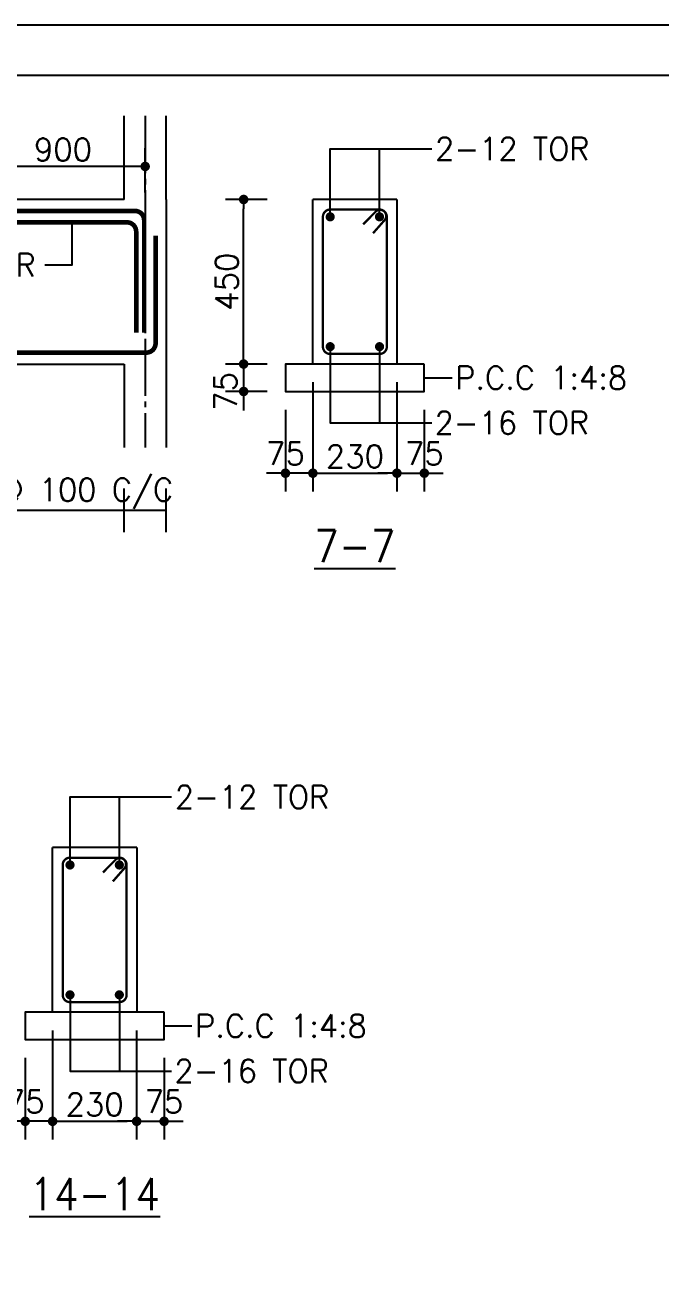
# Model space of a CAD drawing. Extents: x -200722 to 834823, y -494970 to 88783.
# Drawn here: x 298044 to 305001, y -377869 to -364050 of the extents above; entities that cross this region are included whole.
import ezdxf
from ezdxf.enums import TextEntityAlignment as Align

# ---------------------------------------------------------------- set-up
doc = ezdxf.new("R2010")
doc.units = 0
doc.header["$LTSCALE"] = 100
doc.header["$MEASUREMENT"] = 0
doc.header["$PDMODE"] = 34
doc.linetypes.add('CL', pattern=[3.25, 2.5, -0.25, 0.25, -0.25])
doc.layers.get('0').update_dxf_attribs({"linetype": 'CONTINUOUS'})
doc.layers.get('DEFPOINTS').update_dxf_attribs({"linetype": 'CONTINUOUS'})
doc.layers.add('9_PRINT BOUNDARY_NON PRINT', color=32, linetype='CONTINUOUS', plot=False)
doc.layers.add('9_TITLE TEXT', color=7, linetype='CONTINUOUS', lineweight=20)
for name, color, linetype in [('ARO', 7, 'CONTINUOUS'), ('B_NO', 3, 'CONTINUOUS'), ('BEAM', 4, 'CONTINUOUS'), ('CL', 8, 'CL'), ('FOOTING DIM', 4, 'CONTINUOUS'), ('STEEL', 6, 'CONTINUOUS'), ('TEXT', 2, 'CONTINUOUS')]:
    doc.layers.add(name, color=color, linetype=linetype)
doc.styles.add('ROMANS', font='romans.shx')
doc.styles.get("Standard").update_dxf_attribs({"font": 'simplex.shx'})
doc.dimstyles.new('STANDARD$0', dxfattribs={"dimtxt": 2.5, "dimasz": 2.5, "dimexe": 2, "dimexo": 0.7, "dimgap": 0.9, "dimtad": 1, "dimdec": 0, "dimdsep": 46, "dimtxsty": 'ROMANS', "dimcen": 0.09, "dimclrd": 4, "dimclre": 4, "dimclrt": 3, "dimadec": 0, "dimazin": 0, "dimtfac": 1, "dimtdec": 0, "dimtmove": 0, "dimatfit": 3, "dimfxl": 1, "dimtolj": 1, "dimtzin": 0, "dimarcsym": 0})

# ---------------------------------------------------------------- blocks, each defined once
blk = doc.blocks.new('DOT')
at = {"color": 0, "linetype": 'ByBlock'}
blk.add_line((-0.5, 0), (-1, 0), dxfattribs=at)
at = {"color": 0, "linetype": 'ByBlock', "const_width": 0.5}
blk.add_lwpolyline([(-0.25, 0, 1), (0.25, 0, 1)], format="xyb", close=True, dxfattribs=at)
blk = doc.blocks.new('*D1442')
at = {"layer": 'BEAM', "color": 0, "lineweight": -2, "transparency": 16777216}
for p, q in [((297557, -365880), (297557, -365394)), ((299357, -365880), (299357, -365394)), ((299253, -365594), (297661, -365594))]:
    blk.add_line(p, q, dxfattribs=at)
at = {"layer": 'DEFPOINTS', "color": 0, "lineweight": -3, "transparency": 16777216}
for p in [(297557, -365594), (297557, -366080), (299357, -366080)]:
    blk.add_point(p, dxfattribs=at)
at = {"layer": 'BEAM', "color": 0, "lineweight": -2, "transparency": 16777216, "xscale": 104, "yscale": 104, "zscale": 104, "rotation": 180}
blk.add_blockref('DOT', (297557, -365594), dxfattribs=at)
at = {"layer": 'BEAM', "color": 0, "lineweight": -2, "transparency": 16777216, "xscale": 104, "yscale": 104, "zscale": 104}
blk.add_blockref('DOT', (299357, -365594), dxfattribs=at)
at = {"layer": 'BEAM', "color": 0, "transparency": 16777216, "insert": (298457, -365410), "char_height": 248, "attachment_point": 5}
blk.add_mtext('\\A1;900', dxfattribs=at)
blk = doc.blocks.new('_DOT')
at = {"color": 0, "linetype": 'ByBlock'}
blk.add_line((-0.5, 0), (-1, 0), dxfattribs=at)
at = {"color": 0, "linetype": 'ByBlock', "const_width": 0.5}
blk.add_lwpolyline([(-0.25, 0, 1), (0.25, 0, 1)], format="xyb", close=True, dxfattribs=at)
blk = doc.blocks.new('*D1443')
at = {"layer": 'BEAM', "color": 0, "lineweight": -2, "transparency": 16777216}
for p, q in [((301193, -367955), (301193, -369149)), ((302113, -367955), (302113, -369149)), ((301297, -368949), (302009, -368949))]:
    blk.add_line(p, q, dxfattribs=at)
at = {"layer": 'DEFPOINTS', "color": 0, "lineweight": -3, "transparency": 16777216}
for p in [(301193, -367755), (302113, -367755), (302113, -368949)]:
    blk.add_point(p, dxfattribs=at)
at = {"layer": 'BEAM', "color": 0, "lineweight": -2, "transparency": 16777216, "xscale": 104, "yscale": 104, "zscale": 104, "rotation": 180}
blk.add_blockref('DOT', (301193, -368949), dxfattribs=at)
at = {"layer": 'BEAM', "color": 0, "lineweight": -2, "transparency": 16777216, "xscale": 104, "yscale": 104, "zscale": 104}
blk.add_blockref('DOT', (302113, -368949), dxfattribs=at)
at = {"layer": 'BEAM', "color": 0, "transparency": 16777216, "insert": (301653, -368765), "char_height": 248, "attachment_point": 5}
blk.add_mtext('\\A1;230', dxfattribs=at)
blk = doc.blocks.new('*D1444')
at = {"layer": 'BEAM', "color": 0, "lineweight": -2, "transparency": 16777216}
for p, q in [((300693, -365955), (300235, -365955)), ((300435, -367651), (300435, -366059)), ((300693, -367755), (300235, -367755))]:
    blk.add_line(p, q, dxfattribs=at)
at = {"layer": 'DEFPOINTS', "color": 0, "lineweight": -3, "transparency": 16777216}
for p in [(300435, -365955), (300893, -365955), (300893, -367755)]:
    blk.add_point(p, dxfattribs=at)
at = {"layer": 'BEAM', "color": 0, "lineweight": -2, "transparency": 16777216, "xscale": 104, "yscale": 104, "zscale": 104}
for p, rotation in [((300435, -365955), 90), ((300435, -367755), 270)]:
    blk.add_blockref('DOT', p, dxfattribs=dict(at, rotation=rotation))
at = {"layer": 'BEAM', "color": 0, "transparency": 16777216, "insert": (300251, -366855), "char_height": 248, "attachment_point": 5, "rotation": 90}
blk.add_mtext('\\A1;450', dxfattribs=at)
blk = doc.blocks.new('*D1446')
at = {"layer": 'BEAM', "color": 0, "lineweight": -2, "transparency": 16777216}
for p, q in [((302113, -368255), (302113, -369149)), ((302413, -368255), (302413, -369149)), ((302009, -368949), (301905, -368949)), ((302113, -368949), (302413, -368949)), ((302517, -368949), (302621, -368949))]:
    blk.add_line(p, q, dxfattribs=at)
at = {"layer": 'DEFPOINTS', "color": 0, "lineweight": -3, "transparency": 16777216}
for p in [(302113, -368055), (302413, -368055), (302413, -368949)]:
    blk.add_point(p, dxfattribs=at)
at = {"layer": 'BEAM', "color": 0, "lineweight": -2, "transparency": 16777216, "xscale": 104, "yscale": 104, "zscale": 104}
blk.add_blockref('DOT', (302113, -368949), dxfattribs=at)
at = {"layer": 'BEAM', "color": 0, "lineweight": -2, "transparency": 16777216, "xscale": 104, "yscale": 104, "zscale": 104, "rotation": 180}
blk.add_blockref('DOT', (302413, -368949), dxfattribs=at)
at = {"layer": 'BEAM', "color": 0, "transparency": 16777216, "insert": (302413, -368733), "char_height": 248, "attachment_point": 5}
blk.add_mtext('\\A1;75', dxfattribs=at)
blk = doc.blocks.new('*D1447')
at = {"layer": 'BEAM', "color": 0, "lineweight": -2, "transparency": 16777216}
for p, q in [((300893, -368255), (300893, -369149)), ((301193, -368255), (301193, -369149)), ((300789, -368949), (300685, -368949)), ((301193, -368949), (300893, -368949)), ((301297, -368949), (301401, -368949))]:
    blk.add_line(p, q, dxfattribs=at)
at = {"layer": 'DEFPOINTS', "color": 0, "lineweight": -3, "transparency": 16777216}
for p in [(300893, -368055), (301193, -368055), (300893, -368949)]:
    blk.add_point(p, dxfattribs=at)
at = {"layer": 'BEAM', "color": 0, "lineweight": -2, "transparency": 16777216, "xscale": 104, "yscale": 104, "zscale": 104}
blk.add_blockref('DOT', (300893, -368949), dxfattribs=at)
at = {"layer": 'BEAM', "color": 0, "lineweight": -2, "transparency": 16777216, "xscale": 104, "yscale": 104, "zscale": 104, "rotation": 180}
blk.add_blockref('DOT', (301193, -368949), dxfattribs=at)
at = {"layer": 'BEAM', "color": 0, "transparency": 16777216, "insert": (300893, -368733), "char_height": 248, "attachment_point": 5}
blk.add_mtext('\\A1;75', dxfattribs=at)
blk = doc.blocks.new('*D1448')
at = {"layer": 'BEAM', "color": 0, "lineweight": -2, "transparency": 16777216}
for p, q in [((300435, -367651), (300435, -367547)), ((300693, -367755), (300235, -367755)), ((300435, -367755), (300435, -368055)), ((300693, -368055), (300235, -368055)), ((300435, -368159), (300435, -368263))]:
    blk.add_line(p, q, dxfattribs=at)
at = {"layer": 'DEFPOINTS', "color": 0, "lineweight": -3, "transparency": 16777216}
for p in [(300893, -367755), (300435, -368055), (300893, -368055)]:
    blk.add_point(p, dxfattribs=at)
at = {"layer": 'BEAM', "color": 0, "lineweight": -2, "transparency": 16777216, "xscale": 104, "yscale": 104, "zscale": 104}
for p, rotation in [((300435, -367755), 270), ((300435, -368055), 90)]:
    blk.add_blockref('DOT', p, dxfattribs=dict(at, rotation=rotation))
at = {"layer": 'BEAM', "color": 0, "transparency": 16777216, "insert": (300235, -368055), "char_height": 248, "attachment_point": 5, "rotation": 90}
blk.add_mtext('\\A1;75', dxfattribs=at)
blk = doc.blocks.new('*D1496')
at = {"layer": 'BEAM', "color": 0, "lineweight": -2, "transparency": 16777216}
for p, q in [((298344, -375044), (298344, -376238)), ((299264, -375044), (299264, -376238)), ((298448, -376038), (299160, -376038))]:
    blk.add_line(p, q, dxfattribs=at)
at = {"layer": 'DEFPOINTS', "color": 0, "lineweight": -3, "transparency": 16777216}
for p in [(298344, -374844), (299264, -374844), (299264, -376038)]:
    blk.add_point(p, dxfattribs=at)
at = {"layer": 'BEAM', "color": 0, "lineweight": -2, "transparency": 16777216, "xscale": 104, "yscale": 104, "zscale": 104, "rotation": 180}
blk.add_blockref('DOT', (298344, -376038), dxfattribs=at)
at = {"layer": 'BEAM', "color": 0, "lineweight": -2, "transparency": 16777216, "xscale": 104, "yscale": 104, "zscale": 104}
blk.add_blockref('DOT', (299264, -376038), dxfattribs=at)
at = {"layer": 'BEAM', "color": 0, "transparency": 16777216, "insert": (298804, -375854), "char_height": 248, "attachment_point": 5}
blk.add_mtext('\\A1;230', dxfattribs=at)
blk = doc.blocks.new('*D1499')
at = {"layer": 'BEAM', "color": 0, "lineweight": -2, "transparency": 16777216}
for p, q in [((299264, -375344), (299264, -376238)), ((299564, -375344), (299564, -376238)), ((299160, -376038), (299056, -376038)), ((299264, -376038), (299564, -376038)), ((299668, -376038), (299772, -376038))]:
    blk.add_line(p, q, dxfattribs=at)
at = {"layer": 'DEFPOINTS', "color": 0, "lineweight": -3, "transparency": 16777216}
for p in [(299264, -375144), (299564, -375144), (299564, -376038)]:
    blk.add_point(p, dxfattribs=at)
at = {"layer": 'BEAM', "color": 0, "lineweight": -2, "transparency": 16777216, "xscale": 104, "yscale": 104, "zscale": 104}
blk.add_blockref('DOT', (299264, -376038), dxfattribs=at)
at = {"layer": 'BEAM', "color": 0, "lineweight": -2, "transparency": 16777216, "xscale": 104, "yscale": 104, "zscale": 104, "rotation": 180}
blk.add_blockref('DOT', (299564, -376038), dxfattribs=at)
at = {"layer": 'BEAM', "color": 0, "transparency": 16777216, "insert": (299564, -375822), "char_height": 248, "attachment_point": 5}
blk.add_mtext('\\A1;75', dxfattribs=at)
blk = doc.blocks.new('*D1500')
at = {"layer": 'BEAM', "color": 0, "lineweight": -2, "transparency": 16777216}
for p, q in [((298044, -375344), (298044, -376238)), ((298344, -375344), (298344, -376238)), ((297940, -376038), (297836, -376038)), ((298344, -376038), (298044, -376038)), ((298448, -376038), (298552, -376038))]:
    blk.add_line(p, q, dxfattribs=at)
at = {"layer": 'DEFPOINTS', "color": 0, "lineweight": -3, "transparency": 16777216}
for p in [(298044, -375144), (298344, -375144), (298044, -376038)]:
    blk.add_point(p, dxfattribs=at)
at = {"layer": 'BEAM', "color": 0, "lineweight": -2, "transparency": 16777216, "xscale": 104, "yscale": 104, "zscale": 104}
blk.add_blockref('DOT', (298044, -376038), dxfattribs=at)
at = {"layer": 'BEAM', "color": 0, "lineweight": -2, "transparency": 16777216, "xscale": 104, "yscale": 104, "zscale": 104, "rotation": 180}
blk.add_blockref('DOT', (298344, -376038), dxfattribs=at)
at = {"layer": 'BEAM', "color": 0, "transparency": 16777216, "insert": (298044, -375822), "char_height": 248, "attachment_point": 5}
blk.add_mtext('\\A1;75', dxfattribs=at)

msp = doc.modelspace()

# ---------------------------------------------------------------- linework, layer by layer
at = {"color": 18, "true_color": 0x000000}
msp.add_lwpolyline([(223222.7, -428839.6), (314632.7, -428839.6), (314632.7, -364599.6), (223222.7, -364599.6)], close=True, dxfattribs=at)
at = {"layer": '9_PRINT BOUNDARY_NON PRINT', "color": 18, "true_color": 0x000000}
msp.add_lwpolyline([(222672.7, -429389.6), (315182.7, -429389.6), (315182.7, -364049.6), (222672.7, -364049.6)], close=True, dxfattribs=at)
at = {"layer": '9_TITLE TEXT', "color": 18, "true_color": 0x000000}
msp.add_lwpolyline([(314632.7, -364599.6), (223222.7, -364599.6), (223222.7, -428839.6), (314632.7, -428839.6)], dxfattribs=at)
at = {"layer": 'ARO', "color": 18, "true_color": 0x000000, "elevation": 0}
msp.add_lwpolyline([(298552.9, -366205), (298552.9, -366672), (298259.8, -366672)], dxfattribs=at)
at = {"layer": 'BEAM', "color": 18, "linetype": 'ByBlock', "true_color": 0x000000}
for p, q in [((299127, -365955), (299127, -365040.6)), ((299587, -365955), (299587, -365040.6)), ((299587, -365955), (299587, -367755)), ((292557, -367755), (299127, -367755)), ((299127, -367755), (299127, -368669.4)), ((299587, -367755), (299587, -368669.4)), ((299127, -369592.7), (299127, -369117.4)), ((299587, -369592.7), (299587, -369117.4)), ((292097, -369355), (299587, -369355))]:
    msp.add_line(p, q, dxfattribs=at)
at = {"layer": 'BEAM', "color": 18, "true_color": 0x000000}
for p, q in [((302112.7, -365955, 0), (301192.7, -365955, 0)), ((301192.7, -367755), (301192.7, -365955, 0)), ((302112.7, -365955, 0), (302112.7, -367755)), ((302112.7, -367755), (301192.7, -367755)), ((299264.3, -373044.3, 1101.5), (298344.3, -373044.3, 1101.5)), ((298344.3, -374844.3, 1101.5), (298344.3, -373044.3, 1101.5)), ((299264.3, -373044.3, 1101.5), (299264.3, -374844.3, 1101.5)), ((299264.3, -374844.3, 1101.5), (298344.3, -374844.3, 1101.5))]:
    msp.add_line(p, q, dxfattribs=at)
for points, elevation in [([(302112.7, -366555), (302112.7, -367755)], 0), ([(299264.3, -373644.3), (299264.3, -374844.3)], 1101.5)]:
    msp.add_lwpolyline(points, dxfattribs=dict(at, elevation=elevation))
for points, elevation in [([(302412.7, -367755), (300892.7, -367755), (300892.7, -368055), (302412.7, -368055)], 0), ([(299564.3, -374844.3), (298044.3, -374844.3), (298044.3, -375144.3), (299564.3, -375144.3)], 1101.5)]:
    msp.add_lwpolyline(points, close=True, dxfattribs=dict(at, elevation=elevation))
at = {"layer": 'CL', "color": 18, "linetype": 'CL', "lineweight": -3, "ltscale": 2.5, "true_color": 0x000000}
msp.add_line((299357, -365040.6), (299357, -368669.4), dxfattribs=at)
at = {"layer": 'FOOTING DIM', "color": 18, "true_color": 0x000000}
msp.add_line((299127, -365955, 0.2), (292557, -365955), dxfattribs=at)
at = {"layer": 'STEEL', "color": 18, "true_color": 0x000000}
for points, const_width, elevation in [([(299346.1, -367410.9), (299346.1, -366181.6, 0.4142136), (299244.5, -366080), (292444.6, -366080, 0.4142136), (292344.6, -366180), (292344.6, -367410.9)], 50.8, -1101.5), ([(301744.1, -366226), (301884.5, -366084.2, -0.9245164), (301978.8, -366179.9), (301851.5, -366324.9, -122.114008)], 25, 0), ([(292219.6, -366351.7), (292219.6, -367528.4, 0.4142136), (292321.2, -367630), (299369.5, -367630, 0.4142136), (299471.1, -367528.4), (299471.1, -366351.7)], 50.8, -1101.5), ([(298895.7, -373315.3), (299036.1, -373173.5, -0.9245164), (299130.4, -373269.2), (299003.1, -373414.2, -122.114008)], 25, 1101.5)]:
    msp.add_lwpolyline(points, format="xyb", dxfattribs=dict(at, const_width=const_width, elevation=elevation))
for points, const_width, elevation in [([(301382.7, -366065), (301922.7, -366065, -0.4142136), (302002.7, -366145), (302002.7, -367565, -0.4142136), (301922.7, -367645), (301382.7, -367645, -0.4142136), (301302.7, -367565), (301302.7, -366145, -0.4142136)], 25.4, 0), ([(301357.7, -366145, 1), (301407.7, -366145, 1)], 50, 0), ([(301897.7, -366145, 1), (301947.7, -366145, 1)], 50, 0), ([(301357.7, -367565, -1), (301407.7, -367565, -1)], 50, 0), ([(301897.7, -367565, -1), (301947.7, -367565, -1)], 50, 0), ([(298534.3, -373154.3), (299074.3, -373154.3, -0.4142136), (299154.3, -373234.3), (299154.3, -374654.3, -0.4142136), (299074.3, -374734.3), (298534.3, -374734.3, -0.4142136), (298454.3, -374654.3), (298454.3, -373234.3, -0.4142136)], 25.4, 1101.5), ([(298509.3, -373234.3, 1), (298559.3, -373234.3, 1)], 50, 1101.5), ([(299049.3, -373234.3, 1), (299099.3, -373234.3, 1)], 50, 1101.5), ([(298509.3, -374654.3, -1), (298559.3, -374654.3, -1)], 50, 1101.5), ([(299049.3, -374654.3, -1), (299099.3, -374654.3, -1)], 50, 1101.5)]:
    msp.add_lwpolyline(points, format="xyb", close=True, dxfattribs=dict(at, const_width=const_width, elevation=elevation))
at = {"layer": 'STEEL', "color": 3, "const_width": 50.8, "elevation": 0}
msp.add_lwpolyline([(299258.8, -367410.9), (299258.8, -366306.6, 0.4142136), (299157.2, -366205), (297557, -366205)], format="xyb", dxfattribs=at)
at = {"layer": 'TEXT', "color": 18, "true_color": 0x000000}
for points, elevation in [([(301382.7, -366145), (301382.7, -365401.3), (302494.3, -365401.3)], 0), ([(301922.7, -366145), (301922.7, -365401.3)], 0), ([(301382.7, -367565), (301382.7, -368398.3), (302494.3, -368398.3)], 0), ([(301922.7, -367565), (301922.7, -368398.3)], 0), ([(302412.7, -367905), (302716.2, -367905)], 0), ([(298534.3, -373234.3), (298534.3, -372490.6), (299645.9, -372490.6)], 1101.5), ([(299074.3, -373234.3), (299074.3, -372490.6)], 1101.5), ([(298534.3, -374654.3), (298534.3, -375487.6), (299645.9, -375487.6)], 1101.5), ([(299074.3, -374654.3), (299074.3, -375487.6)], 1101.5), ([(299564.3, -374994.3), (299867.8, -374994.3)], 1101.5)]:
    msp.add_lwpolyline(points, dxfattribs=dict(at, elevation=elevation))

# ---------------------------------------------------------------- texts
at = {"layer": 'B_NO', "color": 18, "true_color": 0x000000}
for s, height, width, p in [('8 TOR 10 @ 100 + @ 200 + 10 @ 100 C/C', 250, 0.98, (295842, -369147.9)), ('%%U7-7', 350, 0.9, (301652.7, -369745.3)), ('%%U14-14', 350, 0.9, (298804.3, -376834.6, 1101.5))]:
    msp.add_text(s, height=height, dxfattribs=dict(at, width=width)).set_placement(p, align=Align.MIDDLE)
at = {"layer": 'TEXT', "color": 18, "true_color": 0x000000, "width": 0.98}
for s, p in [('2-12 TOR', (302530.7, -365401.3, 0)), ('1-16 TOR', (296469.3, -366672)), ('P.C.C 1:4:8', (302752.6, -367905, 0)), ('2-16 TOR', (302526, -368398.3)), ('2-12 TOR', (299682.3, -372490.6, 1101.5)), ('P.C.C 1:4:8', (299904.2, -374994.3, 1101.5)), ('2-16 TOR', (299677.6, -375487.6, 1101.5))]:
    msp.add_text(s, height=250, dxfattribs=at).set_placement(p, align=Align.MIDDLE_LEFT)

# ---------------------------------------------------------------- dimensions: what is measured, and where the dimension line sits
at = {"layer": 'BEAM', "color": 18, "true_color": 0x000000}
for base, p1, p2, angle, override, picture, middle in [((297557, -365594.4), (299357, -366080.1), (297557, -366080.1), 180, {"dimscale": 8, "dimtxt": 31, "dimasz": 13, "dimexe": 25, "dimexo": 25, "dimgap": 7.5, "dimdec": 0, "dimlfac": 0.5, "dimzin": 3, "dimtxsty": 'Standard', "dimblk": 'DOT', "dimcen": 3, "dimdle": 4, "dimclrd": 0, "dimclre": 0, "dimclrt": 0, "dimtdec": 0, "dimtmove": 2, "dimldrblk": 'DOT', "dimtzin": 3}, '*D1442', (298457, -365410.4)), ((300435.3, -365955, 0), (300892.7, -367755), (300892.7, -365955, 0), 90, {"dimscale": 8, "dimtxt": 31, "dimasz": 13, "dimexe": 25, "dimexo": 25, "dimgap": 7.5, "dimdec": 0, "dimlfac": 0.25, "dimzin": 3, "dimtxsty": 'Standard', "dimblk": 'DOT', "dimcen": 3, "dimdle": 4, "dimclrd": 0, "dimclre": 0, "dimclrt": 0, "dimtdec": 0, "dimtmove": 2, "dimldrblk": 'DOT', "dimtzin": 3}, '*D1444', (300251.3, -366855, 0))]:
    dim = msp.add_linear_dim(base=base, p1=p1, p2=p2, angle=angle, dimstyle='STANDARD$0', override=override, dxfattribs=at)
    dim.commit()
    dim.dimension.update_dxf_attribs({"geometry": picture, "text_midpoint": middle})
for base, p1, p2, angle, picture, middle in [((300435.3, -368055, 0), (300892.7, -367755), (300892.7, -368055), 270, '*D1448', (300235.3, -368055, 0)), ((300892.7, -368948.9), (301192.7, -368055), (300892.7, -368055), 180, '*D1447', (300892.7, -368733.1)), ((298044.3, -376038.2, 1101.5), (298344.3, -375144.3, 1101.5), (298044.3, -375144.3, 1101.5), 180, '*D1500', (298044.3, -375822.4, 1101.5))]:
    dim = msp.add_linear_dim(base=base, p1=p1, p2=p2, angle=angle, dimstyle='STANDARD$0', override={"dimscale": 8, "dimtxt": 31, "dimasz": 13, "dimexe": 25, "dimexo": 25, "dimgap": 7.5, "dimdec": 0, "dimlfac": 0.25, "dimzin": 3, "dimtxsty": 'Standard', "dimblk": 'DOT', "dimcen": 3, "dimdle": 4, "dimclrd": 0, "dimclre": 0, "dimclrt": 0, "dimtdec": 0, "dimtmove": 2, "dimldrblk": 'DOT', "dimtzin": 3}, dxfattribs=at)
    dim.commit()
    dim.dimension.update_dxf_attribs({"geometry": picture, "text_midpoint": middle, "dimtype": 160})
for base, p1, p2, picture, middle in [((302112.7, -368948.9), (301192.7, -367755), (302112.7, -367755), '*D1443', (301652.7, -368764.9)), ((299264.3, -376038.2, 1101.5), (298344.3, -374844.3, 1101.5), (299264.3, -374844.3, 1101.5), '*D1496', (298804.3, -375854.2, 1101.5))]:
    dim = msp.add_linear_dim(base=base, p1=p1, p2=p2, dimstyle='STANDARD$0', override={"dimscale": 8, "dimtxt": 31, "dimasz": 13, "dimexe": 25, "dimexo": 25, "dimgap": 7.5, "dimdec": 0, "dimlfac": 0.25, "dimzin": 3, "dimtxsty": 'Standard', "dimblk": 'DOT', "dimcen": 3, "dimdle": 4, "dimclrd": 0, "dimclre": 0, "dimclrt": 0, "dimtdec": 0, "dimtmove": 2, "dimldrblk": 'DOT', "dimtzin": 3}, dxfattribs=at)
    dim.commit()
    dim.dimension.update_dxf_attribs({"geometry": picture, "text_midpoint": middle})
for base, p1, p2, picture, middle in [((302412.7, -368948.9), (302112.7, -368055), (302412.7, -368055), '*D1446', (302412.7, -368733.1)), ((299564.3, -376038.2, 1101.5), (299264.3, -375144.3, 1101.5), (299564.3, -375144.3, 1101.5), '*D1499', (299564.3, -375822.4, 1101.5))]:
    dim = msp.add_linear_dim(base=base, p1=p1, p2=p2, dimstyle='STANDARD$0', override={"dimscale": 8, "dimtxt": 31, "dimasz": 13, "dimexe": 25, "dimexo": 25, "dimgap": 7.5, "dimdec": 0, "dimlfac": 0.25, "dimzin": 3, "dimtxsty": 'Standard', "dimblk": 'DOT', "dimcen": 3, "dimdle": 4, "dimclrd": 0, "dimclre": 0, "dimclrt": 0, "dimtdec": 0, "dimtmove": 2, "dimldrblk": 'DOT', "dimtzin": 3}, dxfattribs=at)
    dim.commit()
    dim.dimension.update_dxf_attribs({"geometry": picture, "text_midpoint": middle, "dimtype": 160})

doc.saveas('drawing.dxf')
